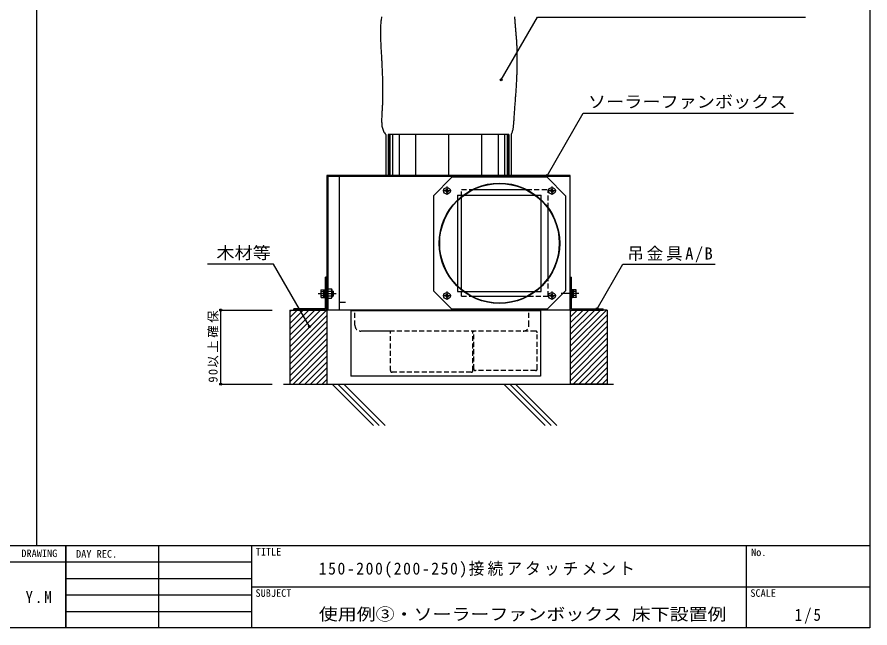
# Model space of a CAD drawing. Units: millimetres at full size, sheet at 1:5; details may follow other scales. Extents: x -2117 to 2003, y -602 to 803.
# Drawn here: x 969 to 2003, y -602 to 139 of the extents above; entities that cross this region are included whole.
import ezdxf
from ezdxf.enums import TextEntityAlignment as Align

# ---------------------------------------------------------------- set-up
doc = ezdxf.new("R2010")
doc.units = ezdxf.units.MM
doc.header["$LTSCALE"] = 5
doc.header["$PDMODE"] = 32
doc.header["$PDSIZE"] = 2.5
doc.linetypes.add('CHAIN1', pattern=[8, 5, -1, 1, -1])
doc.linetypes.add('DASHED1', pattern=[1.8, 1.2, -0.6])
doc.layers.add('0-0_中心線', color=4, linetype='Continuous')
doc.layers.add('F-0', color=4, linetype='Continuous')
doc.styles.add('ＭＳ ゴシック', font='')
doc.styles.get('ＭＳ ゴシック').set_extended_font_data('MS Gothic')

msp = doc.modelspace()

# ---------------------------------------------------------------- linework, layer by layer
at = {"layer": '0-0_中心線'}
for p, q in [((1555.768, 62.992), (1599.598, 138.907)), ((1599.598, 138.907), (1924.751, 138.907)), ((1419.045, -3.127), (1419.045, -53.127)), ((1419.345, -3.127), (1419.345, -53.127)), ((1419.845, -3.127), (1419.845, -53.127)), ((1420.845, -3.127), (1420.845, -53.127)), ((1423.845, -3.127), (1423.845, -53.127)), ((1431.845, -3.127), (1431.845, -53.127)), ((1451.845, -3.127), (1451.845, -53.127)), ((1491.845, -3.127), (1491.845, -53.127)), ((1491.845, -3.127), (1491.845, -53.127)), ((1531.845, -3.127), (1531.845, -53.127)), ((1551.845, -3.127), (1551.845, -53.127)), ((1559.845, -3.127), (1559.845, -53.127)), ((1562.845, -3.127), (1562.845, -53.127)), ((1563.845, -3.127), (1563.845, -53.127)), ((1564.345, -3.127), (1564.345, -53.127)), ((1564.645, -3.127), (1564.645, -53.127)), ((1672.002, -214.527), (1703.208, -160.478)), ((1703.208, -160.478), (1815.273, -160.478)), ((1336.945, -192.127), (1337.302, -191.508)), ((1336.945, -192.127), (1336.945, -200.127)), ((1337.302, -191.508), (1340.445, -191.508)), ((1337.302, -193.818), (1340.445, -193.818)), ((1340.445, -191.508), (1340.445, -200.746)), ((1340.445, -191.527), (1340.445, -200.727)), ((1340.445, -191.527), (1341.745, -191.527)), ((1340.445, -196.101), (1341.745, -195.753)), ((1340.445, -196.501), (1341.745, -196.153)), ((1341.245, -196.127), (1341.245, -196.127)), ((1341.745, -201.127), (1341.745, -191.127)), ((1341.745, -191.127), (1342.745, -191.127)), ((1341.745, -191.527), (1341.745, -200.727)), ((1342.745, -191.127), (1342.745, -201.127)), ((1345.345, -190.353), (1345.345, -201.9)), ((1345.345, -193.24), (1349.841, -193.24)), ((1350.345, -191.227), (1350.345, -201.027)), ((1350.345, -193.127), (1351.903, -193.127)), ((1350.345, -193.668), (1352.445, -193.668)), ((1351.903, -199.127), (1351.903, -193.127)), ((1352.445, -193.668), (1351.903, -193.127)), ((1352.445, -198.585), (1352.445, -193.668)), ((1352.445, -196.127), (1352.445, -196.127)), ((1640.945, -201.127), (1640.945, -191.127)), ((1640.945, -191.127), (1641.945, -191.127)), ((1641.945, -191.127), (1641.945, -201.127)), ((1641.945, -200.727), (1641.945, -191.527)), ((1643.245, -191.527), (1641.945, -191.527)), ((1643.245, -195.753), (1641.945, -196.101)), ((1643.245, -196.153), (1641.945, -196.501)), ((1642.445, -194.877), (1642.445, -194.877)), ((1642.445, -196.127), (1642.445, -196.127)), ((1646.388, -191.508), (1643.245, -191.508)), ((1643.245, -200.746), (1643.245, -191.508)), ((1643.245, -200.727), (1643.245, -191.527)), ((1646.388, -193.818), (1643.245, -193.818)), ((1646.745, -192.127), (1646.388, -191.508)), ((1646.745, -200.127), (1646.745, -192.127)), ((1336.945, -200.127), (1337.302, -200.746)), ((1337.302, -198.436), (1340.445, -198.436)), ((1337.302, -200.746), (1340.445, -200.746)), ((1340.445, -200.727), (1341.745, -200.727)), ((1341.245, -197.377), (1341.245, -197.377)), ((1342.745, -201.127), (1341.745, -201.127)), ((1345.345, -199.014), (1349.841, -199.014)), ((1350.345, -198.585), (1352.445, -198.585)), ((1350.345, -199.127), (1351.903, -199.127)), ((1351.903, -199.127), (1352.445, -198.585)), ((1352.445, -197.377), (1352.445, -197.377)), ((1641.945, -201.127), (1640.945, -201.127)), ((1643.245, -200.727), (1641.945, -200.727)), ((1646.388, -198.436), (1643.245, -198.436)), ((1646.388, -200.746), (1643.245, -200.746)), ((1646.745, -200.127), (1646.388, -200.746)), ((1215.621, -306.127), (1215.621, -216.127)), ((1215.621, -216.127), (1277.872, -216.127)), ((1299.345, -260.622), (1343.84, -216.127)), ((1299.345, -253.551), (1336.769, -216.127)), ((1299.345, -246.48), (1329.698, -216.127)), ((1299.345, -239.409), (1322.627, -216.127)), ((1299.345, -232.338), (1315.556, -216.127)), ((1299.345, -225.267), (1308.485, -216.127)), ((1299.345, -218.196), (1301.413, -216.127)), ((1639.345, -260.033), (1683.251, -216.127)), ((1639.345, -252.962), (1676.18, -216.127)), ((1639.345, -245.891), (1669.109, -216.127)), ((1639.345, -238.82), (1662.038, -216.127)), ((1639.345, -231.749), (1654.967, -216.127)), ((1639.345, -224.678), (1647.896, -216.127)), ((1639.345, -217.607), (1640.825, -216.127)), ((1299.345, -267.693), (1344.345, -222.693)), ((1639.345, -267.104), (1684.345, -222.104)), ((1299.345, -274.764), (1344.345, -229.764)), ((1299.345, -281.835), (1344.345, -236.835)), ((1639.345, -274.175), (1684.345, -229.175)), ((1639.345, -281.246), (1684.345, -236.246)), ((1299.345, -288.906), (1344.345, -243.906)), ((1639.345, -288.317), (1684.345, -243.317)), ((1299.345, -295.977), (1344.345, -250.977)), ((1299.345, -303.048), (1344.345, -258.048)), ((1639.345, -295.389), (1684.345, -250.389)), ((1639.345, -302.46), (1684.345, -257.46)), ((1303.337, -306.127), (1344.345, -265.119)), ((1642.749, -306.127), (1684.345, -264.531)), ((1310.408, -306.127), (1344.345, -272.19)), ((1649.82, -306.127), (1684.345, -271.602)), ((1656.891, -306.127), (1684.345, -278.673)), ((1317.479, -306.127), (1344.345, -279.262)), ((1324.551, -306.127), (1344.345, -286.333)), ((1663.962, -306.127), (1684.345, -285.744)), ((1331.622, -306.127), (1344.345, -293.404)), ((1671.033, -306.127), (1684.345, -292.815)), ((1215.621, -306.127), (1277.872, -306.127)), ((1338.693, -306.127), (1344.345, -300.475)), ((1350.697, -306.127), (1400.697, -356.127)), ((1358.201, -306.561), (1407.768, -356.127)), ((1364.839, -306.127), (1414.839, -356.127)), ((1559.082, -306.127), (1609.082, -356.127)), ((1566.587, -306.561), (1616.153, -356.127)), ((1573.224, -306.127), (1623.224, -356.127)), ((1678.104, -306.127), (1684.345, -299.886))]:
    msp.add_line(p, q, dxfattribs=at)
at = {"layer": '0-0_中心線', "color": 7}
for p, q in [((1415.845, -3.127), (1415.845, -53.127)), ((1418.845, -3.127), (1418.845, -53.127)), ((1564.845, -3.127), (1418.845, -3.127)), ((1564.845, -3.127), (1564.845, -53.127)), ((1567.845, -3.127), (1567.845, -53.127)), ((1370.345, -54.127), (1344.345, -54.127)), ((1345.345, -54.127), (1345.345, -216.127)), ((1359.345, -54.127), (1359.345, -216.127)), ((1639.345, -54.127), (1370.345, -54.127)), ((1473.595, -77.449), (1495.917, -55.127)), ((1611.273, -55.127), (1495.917, -55.127)), ((1633.595, -77.449), (1611.273, -55.127)), ((1488.884, -71.01), (1487.931, -71.024)), ((1488.884, -71.965), (1487.931, -71.95)), ((1488.884, -71.01), (1489.29, -70.822)), ((1488.884, -71.965), (1489.29, -72.153)), ((1489.478, -70.416), (1489.29, -70.822)), ((1489.478, -72.559), (1489.29, -72.153)), ((1489.478, -70.416), (1489.492, -69.463)), ((1490.433, -70.416), (1490.418, -69.463)), ((1490.433, -70.416), (1490.621, -70.822)), ((1490.433, -72.559), (1490.621, -72.153)), ((1491.027, -71.01), (1490.621, -70.822)), ((1491.027, -71.965), (1490.621, -72.153)), ((1491.027, -71.01), (1491.98, -71.024)), ((1491.027, -71.965), (1491.98, -71.95)), ((1520.369, -70.127), (1586.821, -70.127)), ((1616.163, -71.01), (1615.21, -71.024)), ((1616.163, -71.965), (1615.21, -71.95)), ((1616.163, -71.01), (1616.569, -70.822)), ((1616.163, -71.965), (1616.569, -72.153)), ((1616.757, -70.416), (1616.569, -70.822)), ((1616.757, -72.559), (1616.569, -72.153)), ((1616.757, -70.416), (1616.771, -69.463)), ((1617.712, -70.416), (1617.698, -69.463)), ((1617.712, -70.416), (1617.9, -70.822)), ((1617.712, -72.559), (1617.9, -72.153)), ((1618.306, -71.01), (1617.9, -70.822)), ((1618.306, -71.965), (1617.9, -72.153)), ((1618.306, -71.01), (1619.259, -71.024)), ((1618.306, -71.965), (1619.259, -71.95)), ((1473.595, -77.449), (1473.595, -192.805)), ((1489.478, -72.559), (1489.492, -73.512)), ((1490.433, -72.559), (1490.418, -73.512)), ((1502.845, -76.627), (1502.845, -193.627)), ((1502.845, -76.627), (1604.345, -76.627)), ((1507.747, -191.933), (1507.747, -78.321)), ((1604.345, -193.627), (1604.345, -76.627)), ((1616.757, -72.559), (1616.771, -73.512)), ((1617.712, -72.559), (1617.698, -73.512)), ((1612.595, -178.115), (1612.595, -92.139)), ((1342.745, -214.527), (1342.745, -176.127)), ((1639.345, -176.127), (1640.945, -176.127)), ((1639.345, -216.127), (1639.345, -176.127)), ((1640.945, -214.527), (1640.945, -176.127)), ((1495.917, -215.127), (1473.595, -192.805)), ((1502.845, -193.627), (1604.345, -193.627)), ((1359.595, -206.627), (1367.095, -206.627)), ((1488.884, -198.289), (1487.931, -198.304)), ((1488.884, -199.244), (1487.931, -199.23)), ((1488.884, -198.289), (1489.29, -198.101)), ((1488.884, -199.244), (1489.29, -199.432)), ((1489.478, -197.695), (1489.29, -198.101)), ((1489.478, -199.838), (1489.29, -199.432)), ((1489.478, -197.695), (1489.492, -196.742)), ((1489.478, -199.838), (1489.492, -200.791)), ((1490.433, -197.695), (1490.418, -196.742)), ((1490.433, -199.838), (1490.418, -200.791)), ((1490.433, -197.695), (1490.621, -198.101)), ((1490.433, -199.838), (1490.621, -199.432)), ((1491.027, -198.289), (1490.621, -198.101)), ((1491.027, -199.244), (1490.621, -199.432)), ((1491.027, -198.289), (1491.98, -198.304)), ((1491.027, -199.244), (1491.98, -199.23)), ((1518.481, -199.127), (1588.709, -199.127)), ((1616.163, -198.289), (1615.21, -198.304)), ((1616.163, -199.244), (1615.21, -199.23)), ((1616.163, -198.289), (1616.569, -198.101)), ((1616.163, -199.244), (1616.569, -199.432)), ((1616.757, -197.695), (1616.569, -198.101)), ((1616.757, -199.838), (1616.569, -199.432)), ((1616.757, -197.695), (1616.771, -196.742)), ((1616.757, -199.838), (1616.771, -200.791)), ((1617.712, -197.695), (1617.698, -196.742)), ((1617.712, -199.838), (1617.698, -200.791)), ((1617.712, -197.695), (1617.9, -198.101)), ((1617.712, -199.838), (1617.9, -199.432)), ((1618.306, -198.289), (1617.9, -198.101)), ((1618.306, -199.244), (1617.9, -199.432)), ((1618.306, -198.289), (1619.259, -198.304)), ((1618.306, -199.244), (1619.259, -199.23)), ((1299.345, -216.127), (1344.345, -216.127)), ((1304.345, -216.127), (1304.345, -214.527)), ((1342.745, -214.527), (1304.345, -214.527)), ((1344.345, -216.127), (1304.345, -216.127)), ((1604.345, -216.127), (1344.345, -216.127)), ((1344.345, -216.127), (1344.345, -306.127)), ((1373.345, -216.127), (1373.345, -296.127)), ((1603.345, -217.127), (1373.345, -217.127)), ((1611.273, -215.127), (1495.917, -215.127)), ((1639.345, -216.127), (1604.345, -216.127)), ((1639.345, -216.127), (1639.345, -306.127)), ((1684.345, -216.127), (1639.345, -216.127)), ((1640.945, -214.527), (1679.345, -214.527)), ((1684.345, -216.127), (1684.345, -306.127)), ((1291.845, -306.127), (1691.845, -306.127)), ((1344.345, -306.127), (1639.345, -306.127)), ((1684.345, -306.127), (1639.345, -306.127))]:
    msp.add_line(p, q, dxfattribs=at)
at = {"layer": '0-0_中心線', "linetype": 'CHAIN1'}
for p, q in [((1494.955, -71.487), (1484.955, -71.487)), ((1489.955, -66.487), (1489.955, -76.487)), ((1622.235, -71.487), (1612.235, -71.487)), ((1617.235, -66.487), (1617.235, -76.487)), ((1333.945, -196.127), (1355.445, -196.127)), ((1489.955, -193.767), (1489.955, -203.767)), ((1617.235, -193.767), (1617.235, -203.767)), ((1649.745, -196.127), (1628.245, -196.127)), ((1494.955, -198.767), (1484.955, -198.767)), ((1622.235, -198.767), (1612.235, -198.767))]:
    msp.add_line(p, q, dxfattribs=at)
at = {"layer": '0-0_中心線', "color": 7, "linetype": 'DASHED1'}
for p, q in [((1507.747, -70.127), (1520.369, -70.127)), ((1507.747, -78.321), (1507.747, -70.127)), ((1586.821, -70.127), (1612.595, -70.127)), ((1612.595, -92.139), (1612.595, -70.127)), ((1507.747, -199.127), (1507.747, -191.933)), ((1507.747, -199.127), (1518.481, -199.127)), ((1378.345, -234.627), (1378.345, -216.127)), ((1378.345, -234.627), (1378.345, -216.127)), ((1589.345, -234.627), (1589.345, -216.127)), ((1589.345, -234.627), (1589.345, -216.127)), ((1597.345, -241.627), (1385.345, -241.627)), ((1421.345, -241.627), (1385.345, -241.627)), ((1421.345, -289.627), (1421.345, -241.627)), ((1421.345, -289.627), (1421.345, -241.627)), ((1521.345, -289.627), (1521.345, -241.627)), ((1521.345, -289.627), (1521.345, -241.627)), ((1522.345, -241.627), (1521.345, -241.627)), ((1522.345, -287.627), (1522.345, -241.627)), ((1522.345, -287.627), (1522.345, -241.627)), ((1597.345, -241.627), (1582.345, -241.627)), ((1599.345, -287.627), (1599.345, -243.627)), ((1599.345, -287.627), (1599.345, -243.627)), ((1519.345, -291.627), (1423.345, -291.627)), ((1519.345, -291.627), (1423.345, -291.627)), ((1597.345, -289.627), (1524.345, -289.627)), ((1597.345, -289.627), (1524.345, -289.627))]:
    msp.add_line(p, q, dxfattribs=at)
at = {"layer": '0-0_中心線', "color": 7}
for points in [[(1410.612, 139.396), (1410.376, 138.084), (1410.17, 136.756), (1409.991, 135.412), (1409.836, 134.052), (1409.704, 132.676), (1409.593, 131.286), (1409.5, 129.882), (1409.425, 128.466), (1409.366, 127.039), (1409.322, 125.602), (1409.291, 124.157), (1409.273, 122.704), (1409.266, 121.246), (1409.27, 119.782), (1409.284, 118.315), (1409.307, 116.844), (1409.338, 115.371), (1409.377, 113.897), (1409.423, 112.421), (1409.474, 110.943), (1409.532, 109.465), (1409.594, 107.986), (1409.661, 106.506), (1409.731, 105.025), (1409.804, 103.542), (1409.881, 102.057), (1409.959, 100.57), (1410.039, 99.081), (1410.12, 97.589)], [(1571.831, 139.668), (1571.904, 138.537), (1571.978, 137.397), (1572.052, 136.248), (1572.13, 135.093), (1572.21, 133.932), (1572.294, 132.767), (1572.382, 131.599), (1572.474, 130.427), (1572.568, 129.252), (1572.666, 128.074), (1572.766, 126.895), (1572.868, 125.714), (1572.972, 124.531), (1573.076, 123.347), (1573.181, 122.162), (1573.286, 120.976), (1573.39, 119.789), (1573.493, 118.602), (1573.595, 117.414), (1573.694, 116.226), (1573.791, 115.037), (1573.884, 113.848), (1573.975, 112.659), (1574.062, 111.468), (1574.145, 110.277), (1574.224, 109.085)], [(1574.224, 109.085), (1574.298, 107.892), (1574.368, 106.697), (1574.434, 105.5), (1574.494, 104.3), (1574.55, 103.098), (1574.601, 101.893), (1574.647, 100.684), (1574.688, 99.47), (1574.723, 98.252), (1574.754, 97.029), (1574.781, 95.8), (1574.802, 94.565), (1574.819, 93.323), (1574.831, 92.075), (1574.839, 90.819), (1574.842, 89.555), (1574.842, 88.284), (1574.837, 87.004), (1574.828, 85.716), (1574.816, 84.419), (1574.799, 83.113), (1574.779, 81.799), (1574.756, 80.475), (1574.729, 79.143), (1574.698, 77.802), (1574.664, 76.451), (1574.627, 75.092), (1574.586, 73.724), (1574.542, 72.347), (1574.495, 70.961), (1574.444, 69.566), (1574.39, 68.162), (1574.332, 66.75), (1574.27, 65.33), (1574.205, 63.9), (1574.137, 62.463), (1574.064, 61.016), (1573.989, 59.562), (1573.909, 58.099)], [(1410.12, 97.589), (1410.203, 96.095), (1410.286, 94.597), (1410.369, 93.095), (1410.452, 91.59), (1410.534, 90.082), (1410.616, 88.571), (1410.698, 87.056), (1410.778, 85.538), (1410.857, 84.018), (1410.934, 82.496), (1411.01, 80.972), (1411.084, 79.447), (1411.156, 77.921), (1411.226, 76.396), (1411.293, 74.872), (1411.359, 73.35), (1411.421, 71.83), (1411.482, 70.313), (1411.539, 68.799), (1411.593, 67.29), (1411.645, 65.786), (1411.693, 64.288), (1411.738, 62.795), (1411.779, 61.308), (1411.816, 59.829), (1411.85, 58.356), (1411.88, 56.889), (1411.905, 55.43), (1411.926, 53.978), (1411.943, 52.533), (1411.955, 51.094), (1411.962, 49.661), (1411.964, 48.235), (1411.961, 46.814), (1411.952, 45.398), (1411.938, 43.988), (1411.918, 42.581), (1411.892, 41.179), (1411.859, 39.78)], [(1573.909, 58.099), (1573.826, 56.628), (1573.739, 55.149), (1573.648, 53.662), (1573.554, 52.167), (1573.457, 50.665), (1573.356, 49.156), (1573.253, 47.641), (1573.146, 46.119), (1573.037, 44.592), (1572.926, 43.06), (1572.813, 41.525), (1572.698, 39.986), (1572.582, 38.446), (1572.465, 36.905), (1572.348, 35.366), (1572.231, 33.828), (1572.114, 32.295), (1571.998, 30.769), (1571.884, 29.25), (1571.772, 27.742), (1571.661, 26.246), (1571.554, 24.766), (1571.449, 23.303), (1571.348, 21.86), (1571.25, 20.44), (1571.155, 19.045), (1571.064, 17.678), (1570.975, 16.341), (1570.89, 15.038), (1570.806, 13.769), (1570.724, 12.537), (1570.642, 11.343), (1570.559, 10.189), (1570.473, 9.075), (1570.383, 8.001), (1570.287, 6.967), (1570.181, 5.971), (1570.064, 5.011), (1569.932, 4.083)], [(1411.859, 39.78), (1411.821, 38.384), (1411.777, 36.991), (1411.727, 35.599), (1411.671, 34.209), (1411.609, 32.821), (1411.542, 31.434), (1411.471, 30.048), (1411.395, 28.662), (1411.316, 27.277), (1411.236, 25.893), (1411.154, 24.509), (1411.074, 23.126), (1410.997, 21.745), (1410.924, 20.365), (1410.859, 18.987), (1410.804, 17.613), (1410.762, 16.243), (1410.737, 14.878), (1410.732, 13.519), (1410.752, 12.17), (1410.801, 10.83), (1410.884, 9.504), (1411.005, 8.193), (1411.171, 6.901), (1411.387, 5.631), (1411.659, 4.388), (1411.995, 3.176), (1412.402, 1.999), (1412.888, 0.865), (1413.463, -0.222), (1414.138, -1.254), (1414.927, -2.225), (1415.845, -3.127)], [(1569.932, 4.083), (1569.782, 3.181), (1569.609, 2.301), (1569.41, 1.433), (1569.18, 0.569), (1568.914, -0.304), (1568.606, -1.199), (1568.252, -2.134), (1567.845, -3.127)], [(1639.345, -216.127), (1639.345, -53.127), (1344.345, -53.127), (1344.345, -216.127)], [(1633.595, -77.449), (1633.595, -192.805), (1611.273, -215.127)], [(1344.345, -216.127), (1344.345, -176.127), (1342.745, -176.127)], [(1299.345, -216.127), (1299.345, -306.127), (1344.345, -306.127)], [(1603.345, -216.127), (1603.345, -296.127), (1373.345, -296.127)], [(1639.345, -216.127), (1679.345, -216.127), (1679.345, -214.527)]]:
    msp.add_lwpolyline(points, dxfattribs=at)
at = {"layer": '0-0_中心線'}
for points in [[(1611.357, -53.16), (1655.187, 22.755), (1909.931, 22.755)], [(1323.29, -236.206), (1279.568, -160.478), (1199.671, -160.478)], [(1345.345, -190.353), (1349.841, -190.353), (1350.345, -191.227)], [(1345.345, -201.9), (1349.841, -201.9), (1350.345, -201.027)]]:
    msp.add_lwpolyline(points, dxfattribs=at)
at = {"layer": '0-0_中心線', "color": 7, "linetype": 'DASHED1'}
msp.add_lwpolyline([(1588.709, -199.127), (1612.595, -199.127), (1612.595, -178.115)], dxfattribs=at)
at = {"layer": '0-0_中心線', "color": 7}
for centre, radius in [((1553.595, -135.127), 73), ((1553.595, -135.127), 72.5), ((1489.955, -71.487), 4), ((1617.235, -71.487), 4), ((1489.955, -198.767), 4), ((1617.235, -198.767), 4)]:
    msp.add_circle(centre, radius, dxfattribs=at)
for centre, start, end in [((1489.955, -71.487), 167.11887, 192.88112), ((1489.955, -71.487), 77.11887, 102.88112), ((1489.955, -71.487), 347.11887, 12.88112), ((1617.235, -71.487), 167.11887, 192.88112), ((1617.235, -71.487), 77.11887, 102.88112), ((1617.235, -71.487), 347.11887, 12.88112), ((1489.955, -71.487), 257.11887, 282.88112), ((1617.235, -71.487), 257.11887, 282.88112), ((1489.955, -198.767), 167.11887, 192.88112), ((1489.955, -198.767), 77.11887, 102.88112), ((1489.955, -198.767), 257.11887, 282.88112), ((1489.955, -198.767), 347.11887, 12.88112), ((1617.235, -198.767), 167.11887, 192.88112), ((1617.235, -198.767), 77.11887, 102.88112), ((1617.235, -198.767), 257.11887, 282.88112), ((1617.235, -198.767), 347.11887, 12.88112)]:
    msp.add_arc(centre, 2.077, start, end, dxfattribs=at)
at = {"layer": '0-0_中心線'}
for centre, radius, start, end in [((1338.99, -192.663), 2.045, 145.61577, 214.38425), ((1344.588, -196.127), 7.643, 162.41205, 197.58797), ((1347.731, -191.797), 2.556, 325.61588, 34.38414), ((1340.734, -196.127), 9.553, 342.41211, 17.58791), ((1644.7, -192.663), 2.045, 325.61577, 34.38425), ((1639.102, -196.127), 7.643, 342.41205, 17.58797), ((1338.99, -199.591), 2.045, 145.61577, 214.38425), ((1347.731, -200.457), 2.556, 325.61588, 34.38414), ((1644.7, -199.591), 2.045, 325.61577, 34.38425)]:
    msp.add_arc(centre, radius, start, end, dxfattribs=at)
at = {"layer": '0-0_中心線', "color": 7, "linetype": 'DASHED1'}
for centre, radius, start, end in [((1385.345, -234.627), 7, 180, 270), ((1385.345, -234.627), 7, 180, 270), ((1582.345, -234.627), 7, 270, 360), ((1582.345, -234.627), 7, 270, 360), ((1597.345, -243.627), 2, 0, 90), ((1597.345, -243.627), 2, 0, 90), ((1524.345, -287.627), 2, 180, 270), ((1524.345, -287.627), 2, 180, 270), ((1597.345, -287.627), 2, 270, 0), ((1597.345, -287.627), 2, 270, 0), ((1423.345, -289.627), 2, 180, 270), ((1423.345, -289.627), 2, 180, 270), ((1519.345, -289.627), 2, 270, 0), ((1519.345, -289.627), 2, 270, 0)]:
    msp.add_arc(centre, radius, start, end, dxfattribs=at)
at = {"layer": '0-0_中心線', "color": 5}
for p in [(1555.768, 62.992), (1611.357, -53.16), (1215.621, -216.127), (1672.002, -214.527), (1323.29, -236.206), (1215.621, -306.127)]:
    msp.add_point(p, dxfattribs=at)
at = {"layer": 'F-0', "color": 7}
for p, q in [((992.753, -501.677), (992.753, 803.323)), ((1027.753, -501.677), (1027.753, -601.677)), ((1140.253, -501.677), (1140.253, -601.677))]:
    msp.add_line(p, q, dxfattribs=at)
at = {"layer": 'F-0', "color": 5}
for p, q in [((2002.753, 803.323), (2002.753, -601.677)), ((-17.247, -501.677), (2002.753, -501.677)), ((2002.753, -601.677), (-17.247, -601.677))]:
    msp.add_line(p, q, dxfattribs=at)
at = {"layer": 'F-0', "color": 2}
for p, q in [((1027.753, -601.677), (1027.753, -501.677)), ((1252.753, -501.677), (1252.753, -601.677)), ((1852.753, -501.677), (1852.753, -601.677)), ((812.753, -521.677), (1027.753, -521.677)), ((1027.753, -521.677), (1252.753, -521.677)), ((1027.753, -541.677), (1252.753, -541.677)), ((1252.753, -551.677), (2002.753, -551.677)), ((1027.753, -561.677), (1252.753, -561.677)), ((1027.753, -581.677), (1252.753, -581.677))]:
    msp.add_line(p, q, dxfattribs=at)

# ---------------------------------------------------------------- texts
at = {"layer": '0-0_中心線', "color": 7, "style": 'ＭＳ ゴシック', "width": 1.1}
for s, p in [('ソーラーファンボックス', (1660.83, 24.819)), ('木材等', (1210.38, -158.525))]:
    msp.add_text(s, height=14.66, dxfattribs=at).set_placement(p, align=Align.BOTTOM_LEFT)
at = {"layer": '0-0_中心線', "color": 7, "insert": (1708.649, -158.429), "char_height": 14.66, "attachment_point": 7, "style": 'ＭＳ ゴシック'}
msp.add_mtext('\\T1.17;吊金具A/B', dxfattribs=at)
at = {"layer": '0-0_中心線', "color": 7, "insert": (1213.043, -304.124), "char_height": 11, "attachment_point": 7, "rotation": 90, "style": 'ＭＳ ゴシック'}
msp.add_mtext('\\T1.21;90以上確保', dxfattribs=at)
at = {"layer": 'F-0', "style": 'ＭＳ ゴシック'}
for s, p in [('DRAWING', (973.909, -518.516)), ('TITLE', (1258.014, -516.574)), ('No.', (1858.639, -517.258)), ('DAY REC.', (1040.253, -519.177)), ('SUBJECT', (1257.753, -566.677)), ('SCALE', (1857.753, -566.677))]:
    msp.add_text(s, height=9.164, dxfattribs=at).set_placement(p, align=Align.BOTTOM_LEFT)
at = {"layer": 'F-0', "color": 7, "style": 'ＭＳ ゴシック', "width": 1.15}
msp.add_text('使用例③・ソーラーファンボックス 床下設置例', height=14.66, dxfattribs=at).set_placement((1334.488, -596.725), align=Align.BOTTOM_LEFT)
at = {"layer": 'F-0', "color": 7, "char_height": 14.66, "attachment_point": 7, "style": 'ＭＳ ゴシック'}
for s, insert in [('\\T1.2;\\W0.95;150-200(200-250)接続アタッチメント', (1334.471, -540.832)), ('\\T1.27;\\W0.9;Y.M', (979.003, -571.677)), ('\\T1.27;\\W0.9;1/5', (1911.517, -596.623))]:
    msp.add_mtext(s, dxfattribs=dict(at, insert=insert))

doc.saveas('drawing.dxf')
